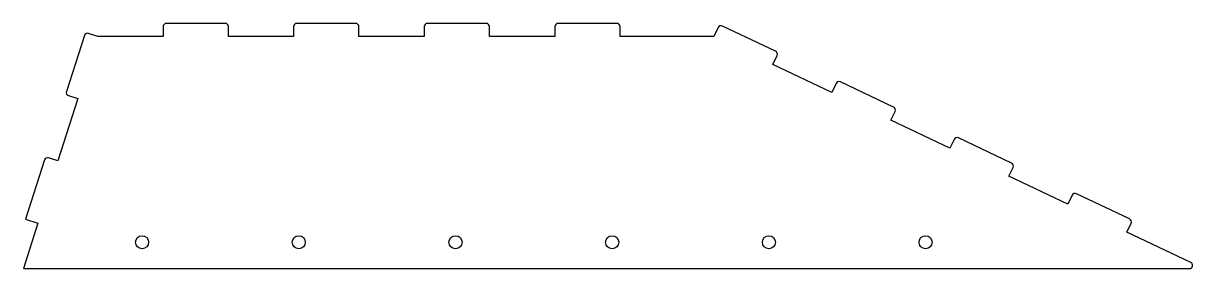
# Model space of a CAD drawing. Header units: millimetres. Extents: x -81 to 98, y -8 to 30.
import ezdxf

# ---------------------------------------------------------------- set-up
doc = ezdxf.new("R2010")
doc.units = ezdxf.units.MM
doc.layers.get('0').update_dxf_attribs({"linetype": 'CONTINUOUS'})

msp = doc.modelspace()

# ---------------------------------------------------------------- linework, layer by layer
msp.add_lwpolyline([(-76.75, 9.17, 0.414214), (-77.38, 8.85), (-80.28, -0.2), (-78.38, -0.81), (-80.61, -7.78), (97.97, -7.78, 0.800155), (98.19, -6.83), (88.41, -2.2), (89.05, -0.84, 0.414214), (88.81, -0.18), (80.68, 3.67, 0.414214), (80.01, 3.44), (79.37, 2.08), (70.33, 6.36), (70.97, 7.72, 0.414214), (70.74, 8.38), (62.6, 12.23, 0.414214), (61.94, 12), (61.29, 10.64), (52.26, 14.92), (52.9, 16.28, 0.414214), (52.66, 16.94), (44.53, 20.79, 0.414214), (43.86, 20.56), (43.22, 19.2), (34.18, 23.48), (34.82, 24.84, 0.414214), (34.58, 25.5), (26.45, 29.35, 0.414214), (25.78, 29.12), (25.14, 27.76), (10.78, 27.76), (10.78, 29.26, 0.414214), (10.28, 29.76), (1.28, 29.76, 0.414214), (0.78, 29.26), (0.78, 27.76), (-9.22, 27.76), (-9.22, 29.26, 0.414214), (-9.72, 29.76), (-18.72, 29.76, 0.414214), (-19.22, 29.26), (-19.22, 27.76), (-29.22, 27.76), (-29.22, 29.26, 0.414214), (-29.72, 29.76), (-38.72, 29.76, 0.414214), (-39.22, 29.26), (-39.22, 27.76), (-49.22, 27.76), (-49.22, 29.26, 0.414214), (-49.72, 29.76), (-58.72, 29.76, 0.414214), (-59.22, 29.26), (-59.22, 27.76), (-69.22, 27.76), (-70.64, 28.22, 0.414214), (-71.27, 27.89), (-74.02, 19.32, 0.414214), (-73.7, 18.7), (-72.27, 18.24), (-75.32, 8.72)], format="xyb", close=True)
for centre in [(-62.43, -3.74), (-38.43, -3.74), (-14.43, -3.74), (9.57, -3.74), (33.57, -3.74), (57.57, -3.74)]:
    msp.add_circle(centre, 1)

doc.saveas('drawing.dxf')
